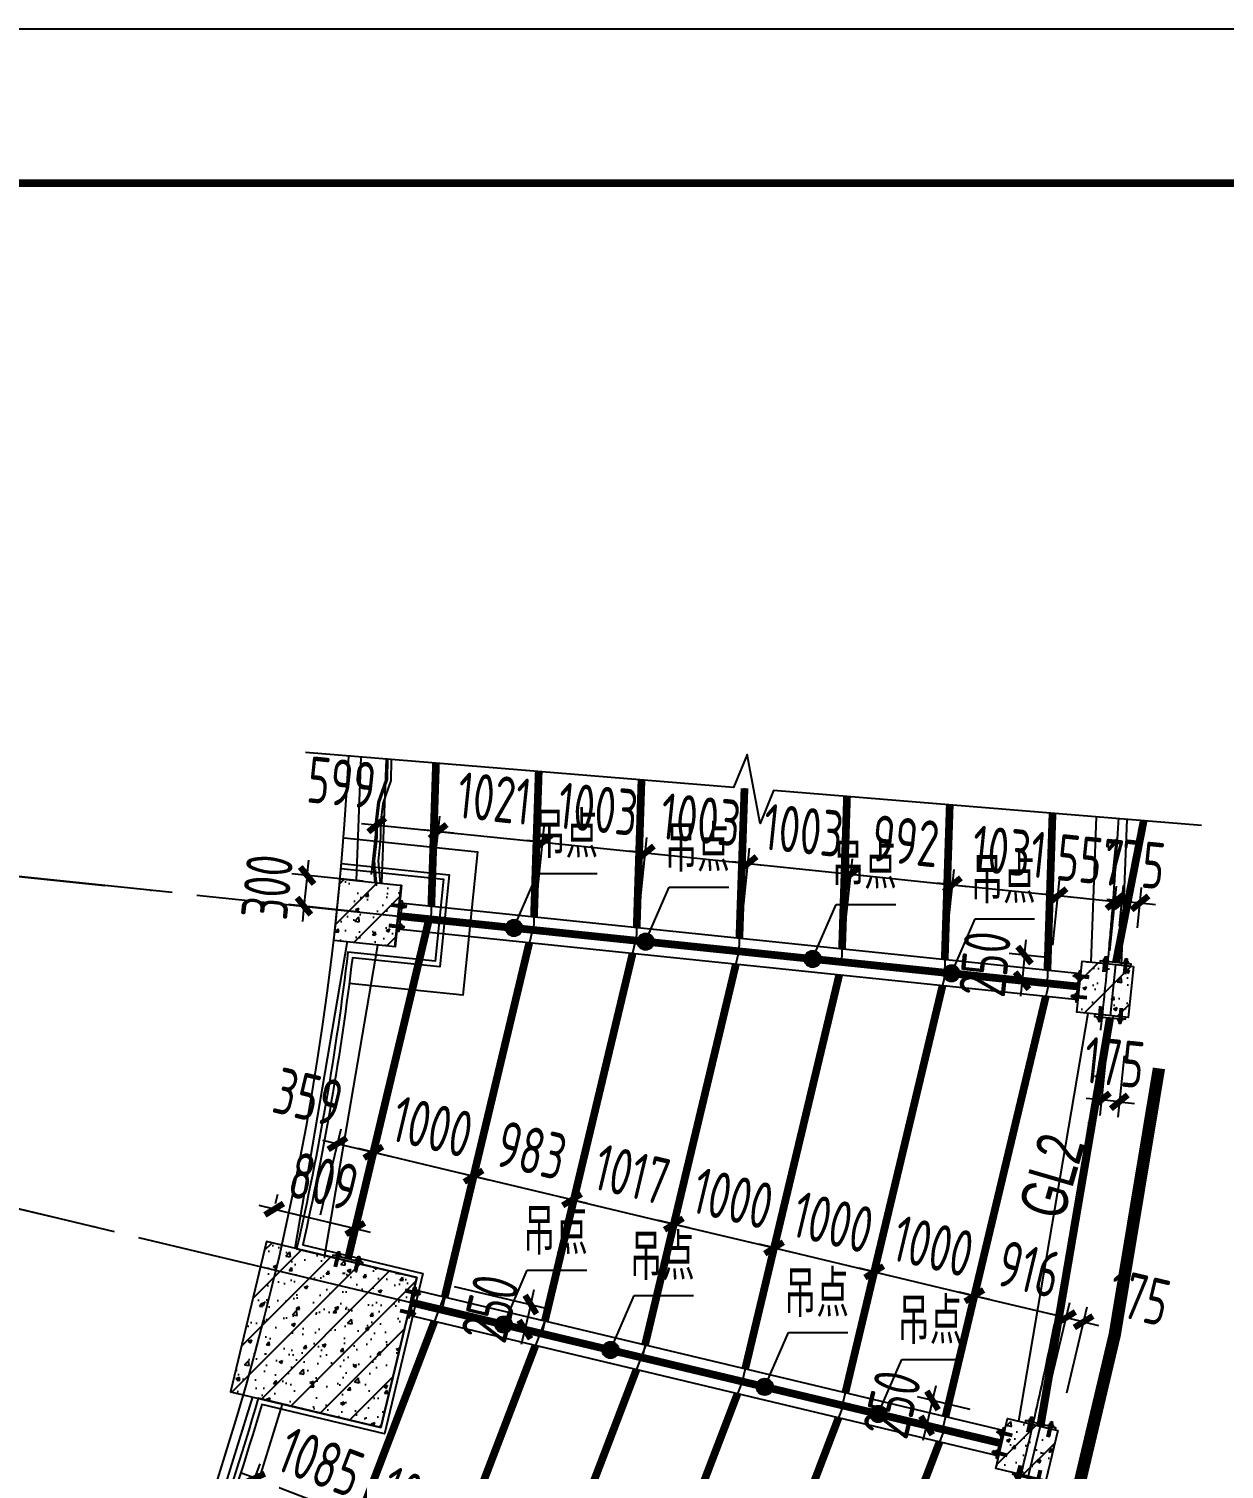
# Model space of a CAD drawing. Extents: x -803796 to -501762, y -1479216 to -846035.
# Drawn here: x -554517 to -542909, y -931483 to -917495 of the extents above; entities that cross this region are included whole.
import ezdxf

# ---------------------------------------------------------------- set-up
doc = ezdxf.new("R2010")
doc.units = 0
doc.header["$LTSCALE"] = 1500
for name, pattern in [('5102-12$0$5102-12$0$5102-12$0$DASH', [0.35, 0.25, -0.1]), ('CENTER', [2, 1.25, -0.25, 0.25, -0.25]), ('XREF-GRID-04区$0$ACAD_ISO04W100', [30, 24, -3, 0, -3])]:
    doc.linetypes.add(name, pattern=pattern)
doc.layers.get('0').update_dxf_attribs({"linetype": 'CONTINUOUS'})
doc.layers.get('Defpoints').update_dxf_attribs({"linetype": 'CONTINUOUS'})
for name, color, linetype in [('AR-INT DECO', 140, 'CONTINUOUS'), ('BORDER', 7, 'CONTINUOUS'), ('C18', 4, 'CENTER'), ('COLUMN', 1, 'CONTINUOUS'), ('DIM', 3, 'CONTINUOUS'), ('HATCH', 254, 'CONTINUOUS'), ('L18', 6, 'CONTINUOUS'), ('L25', 7, 'CONTINUOUS'), ('M3', 2, 'CONTINUOUS'), ('P-WALL-ORIG', 6, 'CONTINUOUS'), ('STPM_SBEAM_THICK', 2, 'CONTINUOUS'), ('struc', 161, 'CONTINUOUS'), ('TEXT', 7, 'CONTINUOUS'), ('THIN', 7, 'CONTINUOUS'), ('XREF-GRID-04区$0$A-DOTE', 14, 'XREF-GRID-04区$0$ACAD_ISO04W100'), ('XREF-GRID-04区$0$AXIS', 3, 'CONTINUOUS'), ('填充', 8, 'CONTINUOUS'), ('描图', 4, 'CONTINUOUS')]:
    doc.layers.add(name, color=color, linetype=linetype)
doc.layers.add('梁附加箍筋', color=1, linetype='CONTINUOUS', lineweight=35)
doc.styles.add('TSSD_Dimension', font='Tssdeng.shx', dxfattribs={"width": 0.7, "bigfont": 'hztxt.shx'})
doc.styles.add('TSSD_Label', font='tj03-romans1.shx', dxfattribs={"width": 0.7, "bigfont": 'hztxt.shx'})
doc.dimstyles.new('TSSD_150_150', dxfattribs={"dimtxt": 450, "dimasz": 150, "dimexe": 150, "dimexo": 375, "dimgap": 150, "dimtad": 1, "dimdec": 0, "dimzin": 0, "dimdsep": 46, "dimtxsty": 'TSSD_Dimension', "dimblk": 'ARCHTICK', "dimblk1": 'ARCHTICK', "dimblk2": 'ARCHTICK', "dimcen": 0, "dimdle": 150, "dimclrt": 7, "dimadec": 0, "dimazin": 0, "dimtfac": 1, "dimtdec": 0, "dimtix": 1, "dimtmove": 2, "dimatfit": 3, "dimfxl": 1, "dimtolj": 1, "dimtzin": 0, "dimarcsym": 0})
pattern_1 = [(50, (-424851.2, -1081287.44), (358.6301, -31.37607), [37.5, -412.5]), (355, (-424851.2, -1081287.44), (-69.3757, 376.0961), [30, -330]), (100.4514, (-424821.3, -1081290.05), (289.2547, 344.7198), [31.8701, -350.57106]), (46.1842, (-424851.2, -1081187.44), (533.6205, -82.7595), [56.25, -618.75]), (96.6356, (-424806.7, -1081194.33), (467.3314, 487.059), [47.8051, -525.8565]), (351.1842, (-424851.2, -1081187.44), (467.331, 487.0593), [45, -495]), (21, (-424801.2, -1081212.44), (298.45353, -201.30945), [37.5, -412.5]), (326, (-424801.2, -1081212.44), (121.65767, 362.575), [30, -330]), (71.4514, (-424776.32, -1081229.2), (420.1113, 161.26525), [31.8701, -350.57106]), (37.5, (-424851.19, -1081287.44), (6.07993, 166.44693), [0, -326, 0, -335, 0, -331.25]), (7.5, (-424851.19, -1081287.44), (131.53477, 197.20586), [0, -191, 0, -318.5, 0, -126.25]), (327.5, (-424962.69, -1081287.44), (266.91122, -11.27744), [0, -125, 0, -390, 0, -517.5]), (317.5, (-425012.7, -1081287.44), (291.59308, 50.0525), [0, -162.5, 0, -259, 0, -367.5]), (45, (-424851.2, -1081287.44), (-176.7767, 176.7767), [])]

# ---------------------------------------------------------------- blocks, each defined once
blk = doc.blocks.new('_ArchTick')
at = {"color": 0, "linetype": 'ByBlock', "const_width": 0.4}
blk.add_lwpolyline([(-0.5, -0.5), (0.5, 0.5)], dxfattribs=at)
blk = doc.blocks.new('*D129')
at = {"layer": 'Defpoints', "color": 0, "transparency": 16777216}
for p in [(-550542, -925289), (-551226, -926080), (-550630, -926141)]:
    blk.add_point(p, dxfattribs=at)
at = {"layer": 'DIM', "color": 0, "lineweight": -2, "transparency": 16777216}
for p, q in [((-551188, -925707), (-551122, -925078)), ((-550592, -925768), (-550526, -925140)), ((-551287, -925212), (-550393, -925304))]:
    blk.add_line(p, q, dxfattribs=at)
at = {"layer": 'DIM', "color": 0, "lineweight": -2, "transparency": 16777216, "xscale": 150, "yscale": 150, "zscale": 150}
for p, rotation in [((-551138, -925227), 174.0762555000127), ((-550542, -925289), 354.0762555000128)]:
    blk.add_blockref('_ArchTick', p, dxfattribs=dict(at, rotation=rotation))
at = {"layer": 'DIM', "color": 7, "transparency": 16777216, "insert": (-551478, -924815), "char_height": 450, "attachment_point": 5, "rotation": 354.0763, "style": 'TSSD_Dimension'}
blk.add_mtext('\\A1;599', dxfattribs=at)
blk = doc.blocks.new('*D130')
at = {"layer": 'Defpoints', "color": 0, "transparency": 16777216}
for p in [(-549526, -925394), (-550630, -926141), (-549615, -926247)]:
    blk.add_point(p, dxfattribs=at)
at = {"layer": 'DIM', "color": 0, "lineweight": -2, "transparency": 16777216}
for p, q in [((-550592, -925768), (-550526, -925140)), ((-550542, -925289), (-550691, -925273)), ((-549576, -925874), (-549511, -925245)), ((-550542, -925289), (-549526, -925394)), ((-549526, -925394), (-549377, -925410))]:
    blk.add_line(p, q, dxfattribs=at)
at = {"layer": 'DIM', "color": 0, "lineweight": -2, "transparency": 16777216, "xscale": 150, "yscale": 150, "zscale": 150}
for p, rotation in [((-550542, -925289), 354.0762555010928), ((-549526, -925394), 174.0762555010926)]:
    blk.add_blockref('_ArchTick', p, dxfattribs=dict(at, rotation=rotation))
at = {"layer": 'DIM', "color": 7, "transparency": 16777216, "insert": (-549995, -924969), "char_height": 450, "attachment_point": 5, "rotation": 354.0763, "style": 'TSSD_Dimension'}
blk.add_mtext('\\A1;1021', dxfattribs=at)
blk = doc.blocks.new('*D131')
at = {"layer": 'Defpoints', "color": 0, "transparency": 16777216}
for p in [(-548529, -925498), (-549615, -926247), (-548618, -926350)]:
    blk.add_point(p, dxfattribs=at)
at = {"layer": 'DIM', "color": 0, "lineweight": -2, "transparency": 16777216}
for p, q in [((-549576, -925874), (-549511, -925245)), ((-549526, -925394), (-549676, -925379)), ((-549526, -925394), (-548529, -925498)), ((-548579, -925977), (-548514, -925348)), ((-548529, -925498), (-548380, -925513))]:
    blk.add_line(p, q, dxfattribs=at)
at = {"layer": 'DIM', "color": 0, "lineweight": -2, "transparency": 16777216, "xscale": 150, "yscale": 150, "zscale": 150}
for p, rotation in [((-549526, -925394), 354.0762555010928), ((-548529, -925498), 174.0762555010926)]:
    blk.add_blockref('_ArchTick', p, dxfattribs=dict(at, rotation=rotation))
at = {"layer": 'DIM', "color": 7, "transparency": 16777216, "insert": (-548989, -925073), "char_height": 450, "attachment_point": 5, "rotation": 354.0763, "style": 'TSSD_Dimension'}
blk.add_mtext('\\A1;1003', dxfattribs=at)
blk = doc.blocks.new('*D132')
at = {"layer": 'Defpoints', "color": 0, "transparency": 16777216}
for p in [(-547532, -925601), (-548618, -926350), (-547621, -926454)]:
    blk.add_point(p, dxfattribs=at)
at = {"layer": 'DIM', "color": 0, "lineweight": -2, "transparency": 16777216}
for p, q in [((-548579, -925977), (-548514, -925348)), ((-548529, -925498), (-548679, -925482)), ((-548529, -925498), (-547532, -925601)), ((-547582, -926081), (-547517, -925452)), ((-547532, -925601), (-547383, -925617))]:
    blk.add_line(p, q, dxfattribs=at)
at = {"layer": 'DIM', "color": 0, "lineweight": -2, "transparency": 16777216, "xscale": 150, "yscale": 150, "zscale": 150}
for p, rotation in [((-548529, -925498), 354.0762555010928), ((-547532, -925601), 174.0762555010926)]:
    blk.add_blockref('_ArchTick', p, dxfattribs=dict(at, rotation=rotation))
at = {"layer": 'DIM', "color": 7, "transparency": 16777216, "insert": (-547992, -925176), "char_height": 450, "attachment_point": 5, "rotation": 354.0763, "style": 'TSSD_Dimension'}
blk.add_mtext('\\A1;1003', dxfattribs=at)
blk = doc.blocks.new('*D133')
at = {"layer": 'Defpoints', "color": 0, "transparency": 16777216}
for p in [(-546535, -925705), (-547621, -926454), (-546623, -926557)]:
    blk.add_point(p, dxfattribs=at)
at = {"layer": 'DIM', "color": 0, "lineweight": -2, "transparency": 16777216}
for p, q in [((-547582, -926081), (-547517, -925452)), ((-546585, -926184), (-546519, -925555)), ((-547532, -925601), (-547681, -925586)), ((-547532, -925601), (-546535, -925705)), ((-546535, -925705), (-546386, -925720))]:
    blk.add_line(p, q, dxfattribs=at)
at = {"layer": 'DIM', "color": 0, "lineweight": -2, "transparency": 16777216, "xscale": 150, "yscale": 150, "zscale": 150}
for p, rotation in [((-547532, -925601), 354.0762555010928), ((-546535, -925705), 174.0762555010926)]:
    blk.add_blockref('_ArchTick', p, dxfattribs=dict(at, rotation=rotation))
at = {"layer": 'DIM', "color": 7, "transparency": 16777216, "insert": (-546995, -925280), "char_height": 450, "attachment_point": 5, "rotation": 354.0763, "style": 'TSSD_Dimension'}
blk.add_mtext('\\A1;1003', dxfattribs=at)
blk = doc.blocks.new('*D134')
at = {"layer": 'Defpoints', "color": 0, "transparency": 16777216}
for p in [(-545548, -925807), (-546623, -926557), (-545636, -926660)]:
    blk.add_point(p, dxfattribs=at)
at = {"layer": 'DIM', "color": 0, "lineweight": -2, "transparency": 16777216}
for p, q in [((-546585, -926184), (-546519, -925555)), ((-546684, -925689), (-545399, -925823)), ((-545598, -926287), (-545532, -925658))]:
    blk.add_line(p, q, dxfattribs=at)
at = {"layer": 'DIM', "color": 0, "lineweight": -2, "transparency": 16777216, "xscale": 150, "yscale": 150, "zscale": 150}
for p, rotation in [((-546535, -925705), 174.0762555010926), ((-545548, -925807), 354.0762555010928)]:
    blk.add_blockref('_ArchTick', p, dxfattribs=dict(at, rotation=rotation))
at = {"layer": 'DIM', "color": 7, "transparency": 16777216, "insert": (-546003, -925383), "char_height": 450, "attachment_point": 5, "rotation": 354.0763, "style": 'TSSD_Dimension'}
blk.add_mtext('\\A1;992', dxfattribs=at)
blk = doc.blocks.new('*D135')
at = {"layer": 'Defpoints', "color": 0, "transparency": 16777216}
for p in [(-544522, -925913), (-545636, -926660), (-544611, -926766)]:
    blk.add_point(p, dxfattribs=at)
at = {"layer": 'DIM', "color": 0, "lineweight": -2, "transparency": 16777216}
for p, q in [((-545598, -926287), (-545532, -925658)), ((-545548, -925807), (-545697, -925792)), ((-545548, -925807), (-544522, -925913)), ((-544572, -926393), (-544507, -925764)), ((-544522, -925913), (-544373, -925929))]:
    blk.add_line(p, q, dxfattribs=at)
at = {"layer": 'DIM', "color": 0, "lineweight": -2, "transparency": 16777216, "xscale": 150, "yscale": 150, "zscale": 150}
for p, rotation in [((-545548, -925807), 354.0762555010928), ((-544522, -925913), 174.0762555010926)]:
    blk.add_blockref('_ArchTick', p, dxfattribs=dict(at, rotation=rotation))
at = {"layer": 'DIM', "color": 7, "transparency": 16777216, "insert": (-544996, -925487), "char_height": 450, "attachment_point": 5, "rotation": 354.0763, "style": 'TSSD_Dimension'}
blk.add_mtext('\\A1;1031', dxfattribs=at)
blk = doc.blocks.new('*D136')
at = {"layer": 'Defpoints', "color": 0, "transparency": 16777216}
for p in [(-543969, -925971), (-544611, -926766), (-544057, -926823)]:
    blk.add_point(p, dxfattribs=at)
at = {"layer": 'DIM', "color": 0, "lineweight": -2, "transparency": 16777216}
for p, q in [((-544572, -926393), (-544507, -925764)), ((-544019, -926450), (-543953, -925822)), ((-544522, -925913), (-544672, -925898)), ((-544522, -925913), (-543969, -925971)), ((-543969, -925971), (-543820, -925986))]:
    blk.add_line(p, q, dxfattribs=at)
at = {"layer": 'DIM', "color": 0, "lineweight": -2, "transparency": 16777216, "xscale": 150, "yscale": 150, "zscale": 150}
for p, rotation in [((-544522, -925913), 354.0762555010928), ((-543969, -925971), 174.0762555010926)]:
    blk.add_blockref('_ArchTick', p, dxfattribs=dict(at, rotation=rotation))
at = {"layer": 'DIM', "color": 7, "transparency": 16777216, "insert": (-544207, -925569), "char_height": 450, "attachment_point": 5, "rotation": 354.0763, "style": 'TSSD_Dimension'}
blk.add_mtext('\\A1;557', dxfattribs=at)
blk = doc.blocks.new('*D137')
at = {"layer": 'Defpoints', "color": 0, "transparency": 16777216}
for p in [(-551171, -928405), (-551771, -929376), (-551422, -929459)]:
    blk.add_point(p, dxfattribs=at)
at = {"layer": 'DIM', "color": 0, "lineweight": -2, "transparency": 16777216}
for p, q in [((-551684, -929011), (-551485, -928176)), ((-551666, -928287), (-551025, -928440)), ((-551335, -929095), (-551136, -928259))]:
    blk.add_line(p, q, dxfattribs=at)
at = {"layer": 'DIM', "color": 0, "lineweight": -2, "transparency": 16777216, "xscale": 150, "yscale": 150, "zscale": 150}
for p, rotation in [((-551520, -928322), 166.5762452410208), ((-551171, -928405), 346.5762452410207)]:
    blk.add_blockref('_ArchTick', p, dxfattribs=dict(at, rotation=rotation))
at = {"layer": 'DIM', "color": 7, "transparency": 16777216, "insert": (-551803, -927869), "char_height": 450, "attachment_point": 5, "rotation": 346.5762, "style": 'TSSD_Dimension'}
blk.add_mtext('\\A1;359', dxfattribs=at)
blk = doc.blocks.new('*D138')
at = {"layer": 'Defpoints', "color": 0, "transparency": 16777216}
for p in [(-550198, -928637), (-551422, -929459), (-550450, -929691)]:
    blk.add_point(p, dxfattribs=at)
at = {"layer": 'DIM', "color": 0, "lineweight": -2, "transparency": 16777216}
for p, q in [((-551335, -929095), (-551136, -928259)), ((-551171, -928405), (-551317, -928370)), ((-551171, -928405), (-550198, -928637)), ((-550362, -929327), (-550163, -928492)), ((-550198, -928637), (-550052, -928672))]:
    blk.add_line(p, q, dxfattribs=at)
at = {"layer": 'DIM', "color": 0, "lineweight": -2, "transparency": 16777216, "xscale": 150, "yscale": 150, "zscale": 150}
for p, rotation in [((-551171, -928405), 346.5762452411852), ((-550198, -928637), 166.5762452411851)]:
    blk.add_blockref('_ArchTick', p, dxfattribs=dict(at, rotation=rotation))
at = {"layer": 'DIM', "color": 7, "transparency": 16777216, "insert": (-550597, -928157), "char_height": 450, "attachment_point": 5, "rotation": 346.5762, "style": 'TSSD_Dimension'}
blk.add_mtext('\\A1;1000', dxfattribs=at)
blk = doc.blocks.new('*D139')
at = {"layer": 'Defpoints', "color": 0, "transparency": 16777216}
for p in [(-549242, -928866), (-550450, -929691), (-549494, -929920)]:
    blk.add_point(p, dxfattribs=at)
at = {"layer": 'DIM', "color": 0, "lineweight": -2, "transparency": 16777216}
for p, q in [((-550362, -929327), (-550163, -928492)), ((-550344, -928603), (-549096, -928900)), ((-549407, -929555), (-549207, -928720))]:
    blk.add_line(p, q, dxfattribs=at)
at = {"layer": 'DIM', "color": 0, "lineweight": -2, "transparency": 16777216, "xscale": 150, "yscale": 150, "zscale": 150}
for p, rotation in [((-550198, -928637), 166.5762452411851), ((-549242, -928866), 346.5762452411852)]:
    blk.add_blockref('_ArchTick', p, dxfattribs=dict(at, rotation=rotation))
at = {"layer": 'DIM', "color": 7, "transparency": 16777216, "insert": (-549633, -928387), "char_height": 450, "attachment_point": 5, "rotation": 346.5762, "style": 'TSSD_Dimension'}
blk.add_mtext('\\A1;983', dxfattribs=at)
blk = doc.blocks.new('*D140')
at = {"layer": 'Defpoints', "color": 0, "transparency": 16777216}
for p in [(-548253, -929102), (-549494, -929920), (-548504, -930156)]:
    blk.add_point(p, dxfattribs=at)
at = {"layer": 'DIM', "color": 0, "lineweight": -2, "transparency": 16777216}
for p, q in [((-549407, -929555), (-549207, -928720)), ((-549242, -928866), (-549388, -928831)), ((-549242, -928866), (-548253, -929102)), ((-548417, -929791), (-548218, -928956)), ((-548253, -929102), (-548107, -929137))]:
    blk.add_line(p, q, dxfattribs=at)
at = {"layer": 'DIM', "color": 0, "lineweight": -2, "transparency": 16777216, "xscale": 150, "yscale": 150, "zscale": 150}
for p, rotation in [((-549242, -928866), 346.5762452411852), ((-548253, -929102), 166.5762452411851)]:
    blk.add_blockref('_ArchTick', p, dxfattribs=dict(at, rotation=rotation))
at = {"layer": 'DIM', "color": 7, "transparency": 16777216, "insert": (-548660, -928619), "char_height": 450, "attachment_point": 5, "rotation": 346.5762, "style": 'TSSD_Dimension'}
blk.add_mtext('\\A1;1017', dxfattribs=at)
blk = doc.blocks.new('*D141')
at = {"layer": 'Defpoints', "color": 0, "transparency": 16777216}
for p in [(-547280, -929334), (-548504, -930156), (-547532, -930388)]:
    blk.add_point(p, dxfattribs=at)
at = {"layer": 'DIM', "color": 0, "lineweight": -2, "transparency": 16777216}
for p, q in [((-548417, -929791), (-548218, -928956)), ((-548253, -929102), (-548399, -929067)), ((-548253, -929102), (-547280, -929334)), ((-547444, -930023), (-547245, -929188)), ((-547280, -929334), (-547134, -929369))]:
    blk.add_line(p, q, dxfattribs=at)
at = {"layer": 'DIM', "color": 0, "lineweight": -2, "transparency": 16777216, "xscale": 150, "yscale": 150, "zscale": 150}
for p, rotation in [((-548253, -929102), 346.5762452411852), ((-547280, -929334), 166.5762452411851)]:
    blk.add_blockref('_ArchTick', p, dxfattribs=dict(at, rotation=rotation))
at = {"layer": 'DIM', "color": 7, "transparency": 16777216, "insert": (-547679, -928853), "char_height": 450, "attachment_point": 5, "rotation": 346.5762, "style": 'TSSD_Dimension'}
blk.add_mtext('\\A1;1000', dxfattribs=at)
blk = doc.blocks.new('*D142')
at = {"layer": 'Defpoints', "color": 0, "transparency": 16777216}
for p in [(-546307, -929566), (-547532, -930388), (-546559, -930620)]:
    blk.add_point(p, dxfattribs=at)
at = {"layer": 'DIM', "color": 0, "lineweight": -2, "transparency": 16777216}
for p, q in [((-547444, -930023), (-547245, -929188)), ((-547280, -929334), (-547426, -929299)), ((-547280, -929334), (-546307, -929566)), ((-546472, -930255), (-546272, -929420)), ((-546307, -929566), (-546161, -929601))]:
    blk.add_line(p, q, dxfattribs=at)
at = {"layer": 'DIM', "color": 0, "lineweight": -2, "transparency": 16777216, "xscale": 150, "yscale": 150, "zscale": 150}
for p, rotation in [((-547280, -929334), 346.5762452411852), ((-546307, -929566), 166.5762452411851)]:
    blk.add_blockref('_ArchTick', p, dxfattribs=dict(at, rotation=rotation))
at = {"layer": 'DIM', "color": 7, "transparency": 16777216, "insert": (-546707, -929085), "char_height": 450, "attachment_point": 5, "rotation": 346.5762, "style": 'TSSD_Dimension'}
blk.add_mtext('\\A1;1000', dxfattribs=at)
blk = doc.blocks.new('*D143')
at = {"layer": 'Defpoints', "color": 0, "transparency": 16777216}
for p in [(-545335, -929798), (-546559, -930620), (-545586, -930852)]:
    blk.add_point(p, dxfattribs=at)
at = {"layer": 'DIM', "color": 0, "lineweight": -2, "transparency": 16777216}
for p, q in [((-546472, -930255), (-546272, -929420)), ((-546307, -929566), (-546453, -929531)), ((-546307, -929566), (-545335, -929798)), ((-545499, -930487), (-545300, -929652)), ((-545335, -929798), (-545189, -929833))]:
    blk.add_line(p, q, dxfattribs=at)
at = {"layer": 'DIM', "color": 0, "lineweight": -2, "transparency": 16777216, "xscale": 150, "yscale": 150, "zscale": 150}
for p, rotation in [((-546307, -929566), 346.5762452411852), ((-545335, -929798), 166.5762452411851)]:
    blk.add_blockref('_ArchTick', p, dxfattribs=dict(at, rotation=rotation))
at = {"layer": 'DIM', "color": 7, "transparency": 16777216, "insert": (-545734, -929317), "char_height": 450, "attachment_point": 5, "rotation": 346.5762, "style": 'TSSD_Dimension'}
blk.add_mtext('\\A1;1000', dxfattribs=at)
blk = doc.blocks.new('*D144')
at = {"layer": 'Defpoints', "color": 0, "transparency": 16777216}
for p in [(-544444, -930011), (-545586, -930852), (-544695, -931065)]:
    blk.add_point(p, dxfattribs=at)
at = {"layer": 'DIM', "color": 0, "lineweight": -2, "transparency": 16777216}
for p, q in [((-545499, -930487), (-545300, -929652)), ((-545335, -929798), (-545480, -929763)), ((-545335, -929798), (-544444, -930011)), ((-544608, -930700), (-544409, -929865)), ((-544444, -930011), (-544298, -930046))]:
    blk.add_line(p, q, dxfattribs=at)
at = {"layer": 'DIM', "color": 0, "lineweight": -2, "transparency": 16777216, "xscale": 150, "yscale": 150, "zscale": 150}
for p, rotation in [((-545335, -929798), 346.5762452411851), ((-544444, -930011), 166.5762452411849)]:
    blk.add_blockref('_ArchTick', p, dxfattribs=dict(at, rotation=rotation))
at = {"layer": 'DIM', "color": 7, "transparency": 16777216, "insert": (-544802, -929540), "char_height": 450, "attachment_point": 5, "rotation": 346.5762, "style": 'TSSD_Dimension'}
blk.add_mtext('\\A1;916', dxfattribs=at)
blk = doc.blocks.new('*D145')
at = {"layer": 'Defpoints', "color": 0, "transparency": 16777216}
for p in [(-551309, -931958), (-552888, -933050), (-551874, -933438)]:
    blk.add_point(p, dxfattribs=at)
at = {"layer": 'DIM', "color": 0, "lineweight": -2, "transparency": 16777216}
for p, q in [((-552754, -932700), (-552269, -931430)), ((-552322, -931570), (-552462, -931517)), ((-552322, -931570), (-551309, -931958)), ((-551741, -933088), (-551255, -931818)), ((-551309, -931958), (-551168, -932011))]:
    blk.add_line(p, q, dxfattribs=at)
at = {"layer": 'DIM', "color": 0, "lineweight": -2, "transparency": 16777216, "xscale": 150, "yscale": 150, "zscale": 150}
for p, rotation in [((-552322, -931570), 339.0762440968867), ((-551309, -931958), 159.0762440968866)]:
    blk.add_blockref('_ArchTick', p, dxfattribs=dict(at, rotation=rotation))
at = {"layer": 'DIM', "color": 7, "transparency": 16777216, "insert": (-551682, -931414), "char_height": 450, "attachment_point": 5, "rotation": 339.0762, "style": 'TSSD_Dimension'}
blk.add_mtext('\\A1;1085', dxfattribs=at)
blk = doc.blocks.new('*D146')
at = {"layer": 'Defpoints', "color": 0, "transparency": 16777216}
for p in [(-550375, -932315), (-551874, -933438), (-550940, -933795)]:
    blk.add_point(p, dxfattribs=at)
at = {"layer": 'DIM', "color": 0, "lineweight": -2, "transparency": 16777216}
for p, q in [((-551741, -933088), (-551255, -931818)), ((-551309, -931958), (-551449, -931904)), ((-551309, -931958), (-550375, -932315)), ((-550807, -933445), (-550321, -932175)), ((-550375, -932315), (-550234, -932368))]:
    blk.add_line(p, q, dxfattribs=at)
at = {"layer": 'DIM', "color": 0, "lineweight": -2, "transparency": 16777216, "xscale": 150, "yscale": 150, "zscale": 150}
for p, rotation in [((-551309, -931958), 339.076244096791), ((-550375, -932315), 159.076244096791)]:
    blk.add_blockref('_ArchTick', p, dxfattribs=dict(at, rotation=rotation))
at = {"layer": 'DIM', "color": 7, "transparency": 16777216, "insert": (-550708, -931786), "char_height": 450, "attachment_point": 5, "rotation": 339.0762, "style": 'TSSD_Dimension'}
blk.add_mtext('\\A1;1000', dxfattribs=at)
blk = doc.blocks.new('gdf')
h = blk.add_hatch(color=4)
edge = h.paths.add_edge_path()
edge.add_arc((75802667.5, 175120681), 80, 0, 360)
at = {"color": 4}
blk.add_circle((75802667.5, 175120681), 80, dxfattribs=at)
blk = doc.blocks.new('LMM12A')
at = {"layer": 'L18'}
for p, q in [((0, 7.8), (0, -7.8)), ((9.8, 10.4), (1, 10.4)), ((9.8, 5.2), (1, 5.2)), ((10.8, 7.8), (10.8, -7.8)), ((9.8, -5.2), (1, -5.2)), ((9.8, -10.4), (1, -10.4))]:
    blk.add_line(p, q, dxfattribs=at)
for centre, radius, start, end in [((3.7, 7.8), 3.74, 136, 224), ((13.4, 0), 13.4, 157.15841, 202.84159), ((7.1, 7.8), 3.74, 316, 44), ((-2.6, 0), 13.4, 337.15841, 22.84159), ((3.7, -7.8), 3.74, 136, 224), ((7.1, -7.8), 3.74, 316, 44)]:
    blk.add_arc(centre, radius, start, end, dxfattribs=at)
blk = doc.blocks.new('A$C40232FC0')
blk.add_lwpolyline([(0, 82), (300, 82), (300, 102), (0, 102)], close=True)
at = {"layer": 'C18'}
for p, q in [((50, 0), (50, 145)), ((250, 0), (250, 145))]:
    blk.add_line(p, q, dxfattribs=at)
at = {"layer": 'L18'}
for p, q in [((41, 127), (41, 149)), ((41, 149), (59, 149)), ((45, 128), (45, 149)), ((55, 128), (55, 149)), ((59, 127), (59, 149)), ((241, 127), (241, 149)), ((241, 149), (259, 149)), ((245, 128), (245, 149)), ((255, 128), (255, 149)), ((259, 127), (259, 149)), ((39, 0), (39, 102)), ((43, 0), (43, 102)), ((57, 0), (57, 102)), ((60, 0), (60, 102)), ((239, 0), (239, 102)), ((243, 0), (243, 102)), ((257, 0), (257, 102)), ((260, 0), (260, 102))]:
    blk.add_line(p, q, dxfattribs=at)
at = {"layer": 'L25'}
for p, q in [((17, 102), (17, 110)), ((17, 110), (83, 110)), ((83, 102), (17, 102)), ((83, 110), (83, 102)), ((217, 102), (217, 110)), ((217, 110), (283, 110)), ((283, 102), (217, 102)), ((283, 110), (283, 102))]:
    blk.add_line(p, q, dxfattribs=at)
at = {"layer": 'L18', "extrusion": (0, 0, -1), "xscale": 1.666666666686069, "yscale": 1.666666666686069, "zscale": -1.666666666666666, "rotation": 90}
for p in [(-50, 110), (-250, 110)]:
    blk.add_blockref('LMM12A', p, dxfattribs=at)
blk = doc.blocks.new('*D609')
at = {"layer": 'Defpoints', "color": 0, "transparency": 16777216}
for p in [(-551347, -929146), (-552208, -929267), (-551421, -929455)]:
    blk.add_point(p, dxfattribs=at)
at = {"layer": 'DIM', "color": 0, "lineweight": -2, "transparency": 16777216}
for p, q in [((-552121, -928903), (-552100, -928812)), ((-552134, -928958), (-552280, -928923)), ((-552134, -928958), (-551347, -929146)), ((-551334, -929090), (-551313, -929000)), ((-551347, -929146), (-551201, -929180))]:
    blk.add_line(p, q, dxfattribs=at)
at = {"layer": 'DIM', "color": 0, "lineweight": -2, "transparency": 16777216, "xscale": 150, "yscale": 150, "zscale": 150}
for p, rotation in [((-552134, -928958), 346.5762450781982), ((-551347, -929146), 166.5762450781981)]:
    blk.add_blockref('_ArchTick', p, dxfattribs=dict(at, rotation=rotation))
at = {"layer": 'DIM', "color": 7, "transparency": 16777216, "insert": (-551654, -928687), "char_height": 450, "attachment_point": 5, "rotation": 346.5762, "style": 'TSSD_Dimension'}
blk.add_mtext('\\A1;809', dxfattribs=at)
blk = doc.blocks.new('*D610')
at = {"layer": 'Defpoints', "color": 0, "transparency": 16777216}
for p in [(-550897, -925812), (-551845, -926015), (-550928, -926110)]:
    blk.add_point(p, dxfattribs=at)
at = {"layer": 'DIM', "color": 0, "lineweight": -2, "transparency": 16777216}
for p, q in [((-551814, -925717), (-551798, -925568)), ((-551270, -925773), (-551963, -925701)), ((-551814, -925717), (-551845, -926015)), ((-551301, -926072), (-551994, -926000)), ((-551845, -926015), (-551860, -926165))]:
    blk.add_line(p, q, dxfattribs=at)
at = {"layer": 'DIM', "color": 0, "lineweight": -2, "transparency": 16777216, "xscale": 150, "yscale": 150, "zscale": 150}
for p, rotation in [((-551814, -925717), 264.076144190765), ((-551845, -926015), 84.07614419076505)]:
    blk.add_blockref('_ArchTick', p, dxfattribs=dict(at, rotation=rotation))
at = {"layer": 'DIM', "color": 7, "transparency": 16777216, "insert": (-552202, -925827), "char_height": 450, "attachment_point": 5, "rotation": 84.0761, "style": 'TSSD_Dimension'}
blk.add_mtext('\\A1;300', dxfattribs=at)
blk = doc.blocks.new('*D611')
at = {"layer": 'Defpoints', "color": 0, "transparency": 16777216}
for p in [(-543726, -925983), (-543964, -926582), (-543790, -926600)]:
    blk.add_point(p, dxfattribs=at)
at = {"layer": 'DIM', "color": 0, "lineweight": -2, "transparency": 16777216}
for p, q in [((-543926, -926209), (-543885, -925816)), ((-543752, -926227), (-543711, -925834)), ((-543900, -925965), (-544049, -925949)), ((-543900, -925965), (-543726, -925983)), ((-543726, -925983), (-543577, -925998))]:
    blk.add_line(p, q, dxfattribs=at)
at = {"layer": 'DIM', "color": 0, "lineweight": -2, "transparency": 16777216, "xscale": 150, "yscale": 150, "zscale": 150}
for p, rotation in [((-543900, -925965), 354.0762440967711), ((-543726, -925983), 174.076244096771)]:
    blk.add_blockref('_ArchTick', p, dxfattribs=dict(at, rotation=rotation))
at = {"layer": 'DIM', "color": 7, "transparency": 16777216, "insert": (-543775, -925601), "char_height": 450, "attachment_point": 5, "rotation": 354.0762, "style": 'TSSD_Dimension'}
blk.add_mtext('\\A1;175', dxfattribs=at)
blk = doc.blocks.new('*D612')
at = {"layer": 'Defpoints', "color": 0, "transparency": 16777216}
for p in [(-544288, -926548), (-544872, -926739), (-544313, -926797)]:
    blk.add_point(p, dxfattribs=at)
at = {"layer": 'DIM', "color": 0, "lineweight": -2, "transparency": 16777216}
for p, q in [((-544847, -926490), (-544831, -926341)), ((-544661, -926509), (-544996, -926475)), ((-544847, -926490), (-544872, -926739)), ((-544686, -926758), (-545022, -926723)), ((-544872, -926739), (-544888, -926888))]:
    blk.add_line(p, q, dxfattribs=at)
at = {"layer": 'DIM', "color": 0, "lineweight": -2, "transparency": 16777216, "xscale": 150, "yscale": 150, "zscale": 150}
for p, rotation in [((-544847, -926490), 264.0763168287365), ((-544872, -926739), 84.07631682873654)]:
    blk.add_blockref('_ArchTick', p, dxfattribs=dict(at, rotation=rotation))
at = {"layer": 'DIM', "color": 7, "transparency": 16777216, "insert": (-545232, -926576), "char_height": 450, "attachment_point": 5, "rotation": 84.0763, "style": 'TSSD_Dimension'}
blk.add_mtext('\\A1;250', dxfattribs=at)
blk = doc.blocks.new('*D613')
at = {"layer": 'Defpoints', "color": 0, "transparency": 16777216}
for p in [(-544016, -927079), (-543842, -927097), (-544101, -927897)]:
    blk.add_point(p, dxfattribs=at)
at = {"layer": 'DIM', "color": 0, "lineweight": -2, "transparency": 16777216}
for p, q in [((-544055, -927452), (-544116, -928047)), ((-543881, -927470), (-543942, -928065)), ((-544101, -927897), (-544250, -927882)), ((-543927, -927915), (-544101, -927897)), ((-543927, -927915), (-543778, -927931))]:
    blk.add_line(p, q, dxfattribs=at)
at = {"layer": 'DIM', "color": 0, "lineweight": -2, "transparency": 16777216, "xscale": 150, "yscale": 150, "zscale": 150}
for p, rotation in [((-544101, -927897), 354.0762452383962), ((-543927, -927915), 174.0762452383961)]:
    blk.add_blockref('_ArchTick', p, dxfattribs=dict(at, rotation=rotation))
at = {"layer": 'DIM', "color": 7, "transparency": 16777216, "insert": (-543975, -927533), "char_height": 450, "attachment_point": 5, "rotation": 354.0762, "style": 'TSSD_Dimension'}
blk.add_mtext('\\A1;175', dxfattribs=at)
blk = doc.blocks.new('*D614')
at = {"layer": 'Defpoints', "color": 0, "transparency": 16777216}
for p in [(-544274, -930051), (-544695, -931065), (-544525, -931105)]:
    blk.add_point(p, dxfattribs=at)
at = {"layer": 'DIM', "color": 0, "lineweight": -2, "transparency": 16777216}
for p, q in [((-544608, -930700), (-544409, -929865)), ((-544444, -930011), (-544590, -929976)), ((-544444, -930011), (-544274, -930051)), ((-544438, -930741), (-544239, -929906)), ((-544274, -930051), (-544128, -930086))]:
    blk.add_line(p, q, dxfattribs=at)
at = {"layer": 'DIM', "color": 0, "lineweight": -2, "transparency": 16777216, "xscale": 150, "yscale": 150, "zscale": 150}
for p, rotation in [((-544444, -930011), 346.5762450785029), ((-544274, -930051), 166.5762450785029)]:
    blk.add_blockref('_ArchTick', p, dxfattribs=dict(at, rotation=rotation))
at = {"layer": 'DIM', "color": 7, "transparency": 16777216, "insert": (-543737, -929815), "char_height": 450, "attachment_point": 5, "rotation": 346.5762, "style": 'TSSD_Dimension'}
blk.add_mtext('\\A1;175', dxfattribs=at)
blk = doc.blocks.new('*D615')
at = {"layer": 'Defpoints', "color": 0, "transparency": 16777216}
for p in [(-545011, -930989), (-545799, -931058), (-545069, -931233)]:
    blk.add_point(p, dxfattribs=at)
at = {"layer": 'DIM', "color": 0, "lineweight": -2, "transparency": 16777216}
for p, q in [((-545741, -930815), (-545706, -930669)), ((-545376, -930902), (-545887, -930780)), ((-545741, -930815), (-545799, -931058)), ((-545434, -931146), (-545945, -931024)), ((-545799, -931058), (-545834, -931204))]:
    blk.add_line(p, q, dxfattribs=at)
at = {"layer": 'DIM', "color": 0, "lineweight": -2, "transparency": 16777216, "xscale": 150, "yscale": 150, "zscale": 150}
for p, rotation in [((-545741, -930815), 256.576243476326), ((-545799, -931058), 76.57624347632601)]:
    blk.add_blockref('_ArchTick', p, dxfattribs=dict(at, rotation=rotation))
at = {"layer": 'DIM', "color": 7, "transparency": 16777216, "insert": (-546135, -930850), "char_height": 450, "attachment_point": 5, "rotation": 76.5762, "style": 'TSSD_Dimension'}
blk.add_mtext('\\A1;250', dxfattribs=at)
blk = doc.blocks.new('*D616')
at = {"layer": 'Defpoints', "color": 0, "transparency": 16777216}
for p in [(-550750, -929620), (-550808, -929863), (-549700, -930127)]:
    blk.add_point(p, dxfattribs=at)
at = {"layer": 'DIM', "color": 0, "lineweight": -2, "transparency": 16777216}
for p, q in [((-550385, -929707), (-549497, -929919)), ((-549642, -929884), (-549608, -929738)), ((-549642, -929884), (-549700, -930127)), ((-550444, -929950), (-549555, -930162)), ((-549700, -930127), (-549735, -930273))]:
    blk.add_line(p, q, dxfattribs=at)
at = {"layer": 'DIM', "color": 0, "lineweight": -2, "transparency": 16777216, "xscale": 150, "yscale": 150, "zscale": 150}
for p, rotation in [((-549642, -929884), 256.5762435683359), ((-549700, -930127), 76.57624356833597)]:
    blk.add_blockref('_ArchTick', p, dxfattribs=dict(at, rotation=rotation))
at = {"layer": 'DIM', "color": 7, "transparency": 16777216, "insert": (-550036, -929919), "char_height": 450, "attachment_point": 5, "rotation": 76.5762, "style": 'TSSD_Dimension'}
blk.add_mtext('\\A1;250', dxfattribs=at)

msp = doc.modelspace()

# ---------------------------------------------------------------- hatches: boundary and pattern name
at = {"layer": 'HATCH'}
h = msp.add_hatch(dxfattribs=at)
h.set_pattern_fill('ARMORED', color=256, scale=50, style=0)
h.set_pattern_definition(pattern_1)
h.paths.add_polyline_path([(-550896.9, -925812.1), (-550958.8, -926408.9), (-551555.6, -926347), (-551493.7, -925750.2), (-550946.6, -925806.9)])
h = msp.add_hatch(dxfattribs=at)
h.set_pattern_fill('ARMORED', color=256, scale=50, style=0)
h.set_pattern_definition(pattern_1)
h.paths.add_polyline_path([(-543790.2, -926599.7), (-543841.8, -927097.1), (-544339.2, -927045.5), (-544287.6, -926548.1), (-543831.7, -926595.4)])
h = msp.add_hatch(dxfattribs=at)
h.set_pattern_fill('ARMORED', color=256, scale=50, style=0)
h.set_pattern_definition(pattern_1)
h.paths.add_polyline_path([(-550750.3, -929619.7), (-552209.3, -929271.5), (-552557.5, -930730.5), (-551098.5, -931078.7)])
h = msp.add_hatch(dxfattribs=at)
h.set_pattern_fill('ARMORED', color=256, scale=50, style=0)
h.set_pattern_definition(pattern_1)
h.paths.add_polyline_path([(-544525.1, -931105.5), (-544641.2, -931591.8), (-545127.5, -931475.7), (-545011.4, -930989.4)])

# ---------------------------------------------------------------- linework, layer by layer
for points in [[(-543964.3, -926581.7), (-544015.9, -927079)], [(-544695.3, -931064.8), (-544811.4, -931551.2)]]:
    msp.add_lwpolyline(points)
at = {"layer": 'AR-INT DECO', "linetype": '5102-12$0$5102-12$0$5102-12$0$DASH', "const_width": 120}
msp.add_lwpolyline([(-545349.4, -935232.4, 0.0508055), (-543542, -927590.6)], format="xyb", dxfattribs=at)
at = {"layer": 'BORDER', "elevation": -3.1}
msp.add_lwpolyline([(-590861.8, -980495.1), (-590861.8, -917495.1), (-501761.8, -917495.1), (-501761.8, -980495.1)], close=True, dxfattribs=at)
at = {"layer": 'BORDER', "const_width": 75, "elevation": -3.1}
msp.add_lwpolyline([(-587111.8, -978995.1), (-587111.8, -918995.1), (-503261.8, -918995.1), (-503261.8, -978995.1)], close=True, dxfattribs=at)
at = {"layer": 'COLUMN'}
for points in [[(-550896.9, -925812.1), (-550958.8, -926408.9), (-551555.6, -926347), (-551493.7, -925750.2), (-550946.6, -925806.9)], [(-543790.2, -926599.7), (-543841.8, -927097.1), (-544339.2, -927045.5), (-544287.6, -926548.1), (-543831.7, -926595.4)], [(-544525.1, -931105.5), (-544641.2, -931591.8), (-545127.5, -931475.7), (-545011.4, -930989.4), (-544525.1, -931105.5)]]:
    msp.add_lwpolyline(points, close=True, dxfattribs=at)
msp.add_lwpolyline([(-550750.3, -929619.7), (-552209.3, -929271.5), (-552557.5, -930730.5), (-551098.5, -931078.7), (-550750.3, -929619.7)], dxfattribs=at)
at = {"layer": 'M3'}
for p, q in [((-550750.3, -929619.7), (-551098.5, -931078.7)), ((-545127.5, -931475.7), (-545011.4, -930989.4))]:
    msp.add_line(p, q, dxfattribs=at)
at = {"layer": 'P-WALL-ORIG', "color": 1}
msp.add_arc((-578529, -923248.2), 27150.5, 271.50104, 357.23548, dxfattribs=at)
at = {"layer": 'STPM_SBEAM_THICK', "color": 5, "const_width": 75}
for points in [[(-550563, -924626.7), (-550608.1, -926018)], [(-549565.1, -924707.8), (-549610.9, -926121.5)], [(-548567.2, -924789), (-548613.7, -926224.9)], [(-547566.9, -924870.4), (-547616.5, -926328.4)], [(-546571.4, -924951.4), (-546619.4, -926431.9)], [(-545573.5, -925032.5), (-545622.2, -926535.3)], [(-544575.7, -925113.7), (-544625, -926638.8)], [(-543960.4, -926562), (-543690.4, -925185.7)], [(-544333.2, -926794.7), (-550927.8, -926110.5)]]:
    msp.add_lwpolyline(points, dxfattribs=at)
at = {"layer": 'STPM_SBEAM_THICK', "color": 6, "const_width": 75}
for points in [[(-550629, -926135.9), (-551417.6, -929439.9)], [(-549656.4, -926368.1), (-550478.6, -929813.1)], [(-548653.1, -926472.2), (-549505.9, -930045.2)], [(-547649.9, -926576.3), (-548533.2, -930277.4)], [(-546647.9, -926685.8), (-547560.5, -930509.5)], [(-545643.4, -926784.5), (-546587.9, -930741.7)], [(-544640.1, -926888.6), (-545615.2, -930973.8)], [(-544695.3, -931064.8), (-544019.3, -927098.8)], [(-550788.8, -929867.5), (-545069.5, -931232.6)], [(-550577.8, -930046.4), (-551829.8, -933321.1)], [(-549596.7, -930280.5), (-550895.8, -933678.2)], [(-548615.6, -930514.7), (-549961.7, -934035.3)], [(-547634.6, -930748.9), (-549027.7, -934392.5)], [(-546653.5, -930983), (-548093.6, -934749.6)], [(-545672.4, -931217.2), (-547159.6, -935106.7)]]:
    msp.add_lwpolyline(points, dxfattribs=at)
at = {"layer": 'struc', "linetype": 'ByBlock'}
for p, q in [((-551293.9, -924567.2), (-551339.4, -925766)), ((-551090.2, -925792.2), (-551044.5, -924587.5)), ((-544151.2, -925148.2), (-544204.8, -926558.2)), ((-543905.6, -926586.3), (-543851.9, -925172.6)), ((-544300.3, -926672.5), (-550914.7, -925986.2)), ((-550940.9, -926234.8), (-544326.5, -926921.1)), ((-551426, -926358.6), (-551934.2, -929339.9)), ((-551640.9, -929404.6), (-551127.5, -926393.2)), ((-544231.4, -927056.5), (-544906.2, -931015.6)), ((-544662.2, -931071.9), (-543982.2, -927082.6)), ((-545041.5, -931110.7), (-550780.3, -929741)), ((-550836.2, -929984.7), (-545097.4, -931354.4)), ((-552345.7, -930781), (-552941.9, -932710.1)), ((-552660.2, -932814.7), (-552053.7, -930852.1))]:
    msp.add_line(p, q, dxfattribs=at)
at = {"layer": 'TEXT'}
for p, q in [((-550563, -924626.7), (-550612.1, -926143.2)), ((-549565.1, -924707.8), (-549614.9, -926246.7)), ((-548567.2, -924789), (-548617.8, -926350.2)), ((-547569.3, -924870.2), (-547620.6, -926453.6)), ((-546571.4, -924951.4), (-546623.4, -926557.1)), ((-545573.5, -925032.5), (-545626.2, -926660.6)), ((-544575.7, -925113.7), (-544629.1, -926764)), ((-549805.5, -926226.9), (-549576.3, -925697.9)), ((-549576.3, -925697.9), (-548998.8, -925697.9)), ((-548527.3, -926359.6), (-548298.1, -925830.5)), ((-548298.1, -925830.5), (-547720.6, -925830.5)), ((-546905.2, -926527.9), (-546676, -925998.8)), ((-546676, -925998.8), (-546098.5, -925998.8)), ((-549627.1, -926245.5), (-550507.6, -929934.6)), ((-545556.7, -926667.8), (-545327.5, -926138.7)), ((-545327.5, -926138.7), (-544749.9, -926138.7)), ((-548623.8, -926349.5), (-549534.9, -930166.8)), ((-547620.6, -926453.6), (-548562.2, -930398.9)), ((-545614.1, -926661.8), (-546616.9, -930863.2)), ((-546647.9, -926685.8), (-547589.5, -930631.1)), ((-544610.9, -926765.9), (-545644.2, -931095.4)), ((-550391.7, -929559.7), (-551874.5, -933437.9)), ((-549905.4, -930078.4), (-549676.2, -929549.3)), ((-549676.2, -929549.3), (-549098.7, -929549.3)), ((-548868.1, -930325.9), (-548638.9, -929796.9)), ((-548638.9, -929796.9), (-548061.4, -929796.9)), ((-549457.7, -929916.8), (-550940.4, -933795)), ((-547369.9, -930683.5), (-547140.7, -930154.4)), ((-547140.7, -930154.4), (-546563.2, -930154.4)), ((-548523.6, -930274), (-550006.4, -934152.1)), ((-546268.6, -930946.4), (-546039.4, -930417.3)), ((-546039.4, -930417.3), (-545461.9, -930417.3)), ((-547589.5, -930631.1), (-549072.3, -934509.2)), ((-546608.5, -930865.2), (-548138.3, -934866.4)), ((-545627.4, -931099.4), (-547204.2, -935223.5))]:
    msp.add_line(p, q, dxfattribs=at)
at = {"layer": 'THIN'}
msp.add_lwpolyline([(-543127.7, -925231.5), (-547283.8, -924893.4), (-547415.2, -925213.8), (-547541.1, -924541.4), (-547672.5, -924861.8), (-551828.7, -924523.7)], dxfattribs=at)
at = {"layer": 'XREF-GRID-04区$0$A-DOTE', "ltscale": 0.1}
for p, q in [((-557360.8, -925443), (-544057.2, -926823.4)), ((-557828.6, -928187.3), (-544656.2, -931331.2))]:
    msp.add_line(p, q, dxfattribs=at)
msp.add_arc((-578529.7, -923246.5), 34650, 271.56998, 356.82445, dxfattribs=at)
at = {"layer": 'XREF-GRID-04区$0$AXIS'}
for p, q in [((-553124, -925882.6), (-558386.3, -925336.6)), ((-553685.4, -929176.2), (-558831.5, -927948))]:
    msp.add_line(p, q, dxfattribs=at)
at = {"layer": '填充'}
for points in [[(-551154, -925785.4), (-551172.5, -925574.4), (-551148.4, -925352.5), (-551148.4, -925202.8), (-551124.9, -925005.4), (-551047.6, -924786.2), (-551043.8, -924597.6), (-551043.8, -924587.6)], [(-551148.9, -925785.9), (-551167.5, -925574.4), (-551143.4, -925352.7), (-551143.4, -925203.1), (-551120, -925006.5), (-551042.7, -924787.2), (-551038.8, -924597.7), (-551038.8, -924588)], [(-551143.8, -925786.5), (-551162.4, -925574.5), (-551138.4, -925353), (-551138.4, -925203.4), (-551115.1, -925007.6), (-551037.7, -924788.1), (-551033.8, -924597.8), (-551033.8, -924588.4)]]:
    msp.add_lwpolyline(points, dxfattribs=at)
at = {"layer": '填充', "const_width": 3}
msp.add_lwpolyline([(-551133.7, -925787.5), (-551152.4, -925574.6), (-551128.4, -925353.6), (-551128.4, -925204), (-551105.3, -925009.9), (-551027.7, -924789.9), (-551023.8, -924597.9), (-551023.8, -924589.2)], dxfattribs=at)
at = {"layer": '描图', "color": 2}
msp.add_lwpolyline([(-551103.3, -925790.7), (-551122.2, -925574.9), (-551098.4, -925355.2), (-551098.4, -925205.8), (-551075.9, -925016.8), (-550997.8, -924795.3), (-550993.8, -924598.3), (-550993.8, -924591.6)], dxfattribs=at)
at = {"layer": '描图', "color": 30}
msp.add_lwpolyline([(-551454.8, -925352.1), (-550159.3, -925486.5), (-550303.8, -926879), (-551405.5, -926764.7)], dxfattribs=at)
for points in [[(-551485.8, -925650.5), (-550488.7, -925753.9), (-550571.3, -926549.6), (-551418.3, -926461.7, -0.0265916), (-551916.6, -929341.3), (-550750.3, -929619.7), (-551098.5, -931078.7), (-552289.5, -930794.5, -0.0142196), (-552820.1, -932433.9), (-552115.1, -932703.5), (-552543.7, -933824.4), (-553248.7, -933554.8, -0.0244944), (-554377.9, -935977.8, -0.0244944)], [(-551480.6, -925600.7), (-551480.6, -925600.7), (-550433.8, -925709.3), (-550526.7, -926604.5), (-551374.5, -926516.6, -0.0256944), (-551856.8, -929304.2), (-550690, -929582.7), (-551061.5, -931139), (-552254.9, -930854.1, -0.0134257), (-552756.7, -932404.7), (-552050.5, -932674.6), (-552514.8, -933888.9), (-553220.9, -933618.9, -0.024047), (-554333.7, -936001.1)]]:
    msp.add_lwpolyline(points, format="xyb", dxfattribs=at)
at = {"layer": '梁附加箍筋'}
for p, q in [((-550958.8, -926408.9), (-550896.9, -925812.1)), ((-550958.8, -926408.9), (-550896.9, -925812.1)), ((-550808.3, -929862.9), (-550773.5, -929717))]:
    msp.add_line(p, q, dxfattribs=at)

# ---------------------------------------------------------------- block references
at = {"xscale": -1}
for p, rotation in [((-551024.9, -926251.2), 264.0757222648629), ((-544938.3, -931436.6), 166.5762450768513)]:
    msp.add_blockref('A$C40232FC0', p, dxfattribs=dict(at, rotation=rotation))
for p, rotation in [((-544122, -926647.8), 354.0762453094371), ((-544247.2, -926954.5), 84.07632951176733), ((-543859.1, -927010.8), 174.8514668357216), ((-551587.2, -929504.3), 346.5762568419196), ((-550853.3, -929697.9), 256.5762570776398), ((-544860.3, -931109.8), 346.5762450764447), ((-545024.5, -931397.5), 76.57623975229083)]:
    msp.add_blockref('A$C40232FC0', p, dxfattribs=dict(rotation=rotation))
at = {"layer": 'AR-INT DECO'}
for p in [(-76352473, -176046907.9), (-76351194.8, -176047040.6), (-76349572.7, -176047208.9), (-76348224.2, -176047348.8), (-76352572.9, -176050759.4), (-76351535.6, -176051006.9), (-76350037.4, -176051364.5), (-76348936.1, -176051627.4)]:
    msp.add_blockref('gdf', p, dxfattribs=at)

# ---------------------------------------------------------------- texts
at = {"layer": 'TEXT', "style": 'TSSD_Label', "width": 0.7}
for p in [(-549618.8, -925547.9), (-548340.6, -925680.5), (-546718.4, -925848.8), (-545369.9, -925988.7), (-549718.6, -929399.3), (-548681.3, -929646.9), (-547183.2, -930004.4), (-546081.9, -930267.3)]:
    msp.add_text('吊点', height=450, dxfattribs=at).set_placement(p)
msp.add_text('GL2', height=450, rotation=73.82557, dxfattribs=at).set_placement((-544478.5, -929080.3))

# ---------------------------------------------------------------- dimensions: what is measured, and where the dimension line sits
at = {"layer": 'DIM'}
for base, p1, p2, angle, picture, middle in [((-550541.9, -925288.8), (-551226.2, -926079.5), (-550630.3, -926141.4), 354.07626, '*D129', (-551478.1, -924814.7)), ((-551170.7, -928405.3), (-551771.2, -929376), (-551422.2, -929459.3), 346.57625, '*D137', (-551803.2, -927868.8)), ((-544273.5, -930051.4), (-544695.3, -931064.8), (-544525.1, -931105.5), 346.57625, '*D614', (-543737.4, -929814.5))]:
    dim = msp.add_linear_dim(base=base, p1=p1, p2=p2, angle=angle, dimstyle='TSSD_150_150', dxfattribs=at)
    dim.commit()
    dim.dimension.update_dxf_attribs({"geometry": picture, "text_midpoint": middle, "dimtype": 161})
for base, p1, p2, angle, picture, middle in [((-549526.5, -925394.2), (-550630.3, -926141.4), (-549614.9, -926246.7), 174.07626, '*D130', (-549995.5, -924968.5)), ((-548529.3165, -925497.6608), (-549614.9472, -926246.7122), (-548617.7727, -926350.1778), 174.07626, '*D131', (-548989.202, -925072.9304)), ((-547532.1, -925601.1), (-548617.8, -926350.2), (-547620.6, -926453.6), 174.07626, '*D132', (-547992, -925176.4)), ((-546535, -925704.6), (-547620.6, -926453.6), (-546623.4, -926557.1), 174.07626, '*D133', (-546994.9, -925279.9)), ((-545547.8, -925807), (-546623.4, -926557.1), (-545636.2, -926659.5), 174.07626, '*D134', (-546002.7, -925382.8)), ((-544522.4, -925913.4), (-545636.2, -926659.5), (-544610.9, -926765.9), 174.07626, '*D135', (-544996.4, -925487.2)), ((-543968.9, -925970.8), (-544610.9, -926765.9), (-544057.3, -926823.4), 174.07626, '*D136', (-544206.9, -925569.1)), ((-550198, -928637.4), (-551422.2, -929459.3), (-550449.6, -929691.5), 166.57625, '*D138', (-550597.3, -928156.6)), ((-549242.1, -928865.6), (-550449.6, -929691.5), (-549493.7, -929919.6), 166.57625, '*D139', (-549633, -928386.8)), ((-548252.6, -929101.7), (-549493.7, -929919.6), (-548504.2, -930155.8), 166.57625, '*D140', (-548660.3, -928618.9)), ((-547279.9, -929333.9), (-548504.2, -930155.8), (-547531.5, -930387.9), 166.57625, '*D141', (-547679.2, -928853.1)), ((-546307.3, -929566), (-547531.5, -930387.9), (-546558.8, -930620.1), 166.57625, '*D142', (-546706.5, -929085.2)), ((-545334.6, -929798.2), (-546558.8, -930620.1), (-545586.2, -930852.2), 166.57625, '*D143', (-545733.9, -929317.4)), ((-544443.8, -930010.8), (-545586.2, -930852.2), (-544695.3, -931064.8), 166.57625, '*D144', (-544802.1, -929539.7)), ((-550374.5, -932314.9), (-551874.5, -933437.9), (-550940.4, -933795), 159.07624, '*D146', (-550707.6, -931786.1))]:
    dim = msp.add_linear_dim(base=base, p1=p1, p2=p2, angle=angle, dimstyle='TSSD_150_150', dxfattribs=at)
    dim.commit()
    dim.dimension.update_dxf_attribs({"geometry": picture, "text_midpoint": middle})
for p1, p2, distance, picture, middle in [((-543964.3, -926582.2), (-543790.3, -926600.2), 620.8, '*D611', (-543774.5, -925600.7)), ((-550896.9, -925812.1), (-550927.8, -926110.5), -921.7, '*D610', (-552202.1, -925827.5)), ((-544287.6, -926548.1), (-544313.4, -926796.8), -562, '*D612', (-545232.4, -926575.8)), ((-543841.8, -927097.1), (-544015.9, -927079), 822.7, '*D613', (-543975.1, -927533.4)), ((-552208.3, -929267.4), (-551421.3, -929455.2), 318.4, '*D609', (-551653.8, -928686.8)), ((-550750.3, -929619.7), (-550808.3, -929862.9), 1139, '*D616', (-550036.2, -929918.6)), ((-545011.4, -930989.4), (-545069.5, -931232.6), -749.8, '*D615', (-546134.6, -930849.8)), ((-552888.2, -933050.3), (-551874.5, -933437.9), 1584.5, '*D145', (-551681.5, -931413.7))]:
    dim = msp.add_aligned_dim(p1=p1, p2=p2, distance=distance, dimstyle='TSSD_150_150', dxfattribs=at)
    dim.commit()
    dim.dimension.update_dxf_attribs({"geometry": picture, "text_midpoint": middle})

doc.saveas('drawing.dxf')
